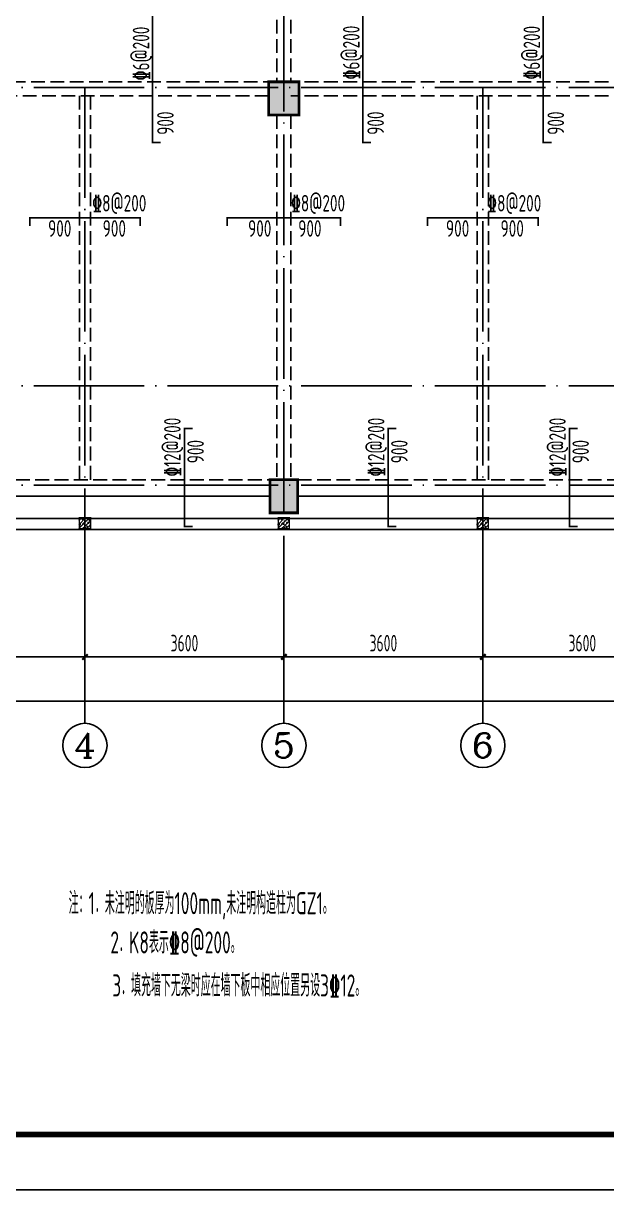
# Model space of a CAD drawing. Extents: x 127019 to 780419, y 327305 to 369305.
# Drawn here: x 617697 to 628253, y 327305 to 348413 of the extents above; entities that cross this region are included whole.
import ezdxf
from ezdxf.enums import TextEntityAlignment as Align

# ---------------------------------------------------------------- set-up
doc = ezdxf.new("R2010")
doc.units = 0
doc.header["$LTSCALE"] = 1000
doc.header["$MEASUREMENT"] = 0
for name, pattern in [('CONTINOUS', [0]), ('DASH', [0.35, 0.25, -0.1]), ('DOTE', [2.42, 2, -0.2, 0.02, -0.2])]:
    doc.linetypes.add(name, pattern=pattern)
doc.layers.get('0').update_dxf_attribs({"linetype": 'CONTINUOUS'})
doc.layers.get('Defpoints').update_dxf_attribs({"linetype": 'CONTINUOUS'})
for name, color, linetype in [('2106', 2, 'CONTINUOUS'), ('AXIS_TEXT', 7, 'CONTINUOUS'), ('COLU', 7, 'CONTINUOUS'), ('COLUMN', 7, 'CONTINUOUS'), ('DIM', 3, 'CONTINUOUS'), ('DOTE', 8, 'DOTE'), ('PUB_TEXT', 7, 'CONTINUOUS'), ('PUB_TITLE', 4, 'CONTINUOUS'), ('REIN', 1, 'CONTINUOUS'), ('STAIR', 2, 'CONTINUOUS'), ('板钢筋标', 7, 'CONTINUOUS'), ('构造柱', 7, 'CONTINUOUS'), ('构造柱填充', 7, 'CONTINUOUS'), ('柱涂实', 54, 'CONTINUOUS'), ('梁', 4, 'CONTINUOUS'), ('梁虚线', 4, 'DASH')]:
    doc.layers.add(name, color=color, linetype=linetype)
doc.styles.add('COMPLEX', font='COMPLEX.shx')
doc.styles.add('TSSD_Dimension', font='gbxwxt.shx', dxfattribs={"width": 0.7, "bigfont": 'gbhzfs.shx'})
doc.styles.add('TSSD_Rein', font='tssdeng.shx', dxfattribs={"width": 0.6, "bigfont": 'gbhzfs.shx'})
doc.dimstyles.new('TSSD_100_100', dxfattribs={"dimtxt": 300, "dimasz": 100, "dimexe": 100, "dimexo": 250, "dimgap": 100, "dimtad": 1, "dimdec": 0, "dimzin": 0, "dimdsep": 46, "dimtxsty": 'TSSD_Dimension', "dimblk": 'ARCHTICK', "dimcen": 0, "dimdle": 100, "dimclrt": 7, "dimadec": 0, "dimazin": 0, "dimtfac": 1, "dimtdec": 0, "dimtix": 1, "dimtmove": 2, "dimatfit": 3, "dimfxl": 0, "dimtolj": 1, "dimtzin": 0, "dimarcsym": 0})

# ---------------------------------------------------------------- blocks, each defined once
blk = doc.blocks.new('_ArchTick')
at = {"color": 0, "linetype": 'ByBlock', "const_width": 0.4}
blk.add_lwpolyline([(-0.5, -0.5), (0.5, 0.5)], dxfattribs=at)
blk = doc.blocks.new('*D117')
at = {"layer": 'Defpoints', "color": 0, "transparency": 16777216}
for p in [(626013, 338371), (629613, 338371), (626013, 336946)]:
    blk.add_point(p, dxfattribs=at)
at = {"layer": 'DIM', "color": 0, "lineweight": -2, "transparency": 16777216}
for p, q in [((626013, 338121), (626013, 336846)), ((629613, 338121), (629613, 336846)), ((629713, 336946), (625913, 336946))]:
    blk.add_line(p, q, dxfattribs=at)
at = {"layer": 'DIM', "color": 0, "lineweight": -2, "transparency": 16777216, "xscale": 100, "yscale": 100, "zscale": 100, "rotation": 180}
blk.add_blockref('_ArchTick', (626013, 336946), dxfattribs=at)
at = {"layer": 'DIM', "color": 0, "lineweight": -2, "transparency": 16777216, "xscale": 100, "yscale": 100, "zscale": 100}
blk.add_blockref('_ArchTick', (629613, 336946), dxfattribs=at)
at = {"layer": 'DIM', "color": 7, "transparency": 16777216, "insert": (627813, 337196), "char_height": 300, "attachment_point": 5, "style": 'TSSD_Dimension'}
blk.add_mtext('\\A1;3600', dxfattribs=at)
blk = doc.blocks.new('*D116')
at = {"layer": 'Defpoints', "color": 0, "transparency": 16777216}
for p in [(622413, 338371), (626013, 338371), (622413, 336946)]:
    blk.add_point(p, dxfattribs=at)
at = {"layer": 'DIM', "color": 0, "lineweight": -2, "transparency": 16777216}
for p, q in [((622413, 338121), (622413, 336846)), ((626013, 338121), (626013, 336846)), ((626113, 336946), (622313, 336946))]:
    blk.add_line(p, q, dxfattribs=at)
at = {"layer": 'DIM', "color": 0, "lineweight": -2, "transparency": 16777216, "xscale": 100, "yscale": 100, "zscale": 100, "rotation": 180}
blk.add_blockref('_ArchTick', (622413, 336946), dxfattribs=at)
at = {"layer": 'DIM', "color": 0, "lineweight": -2, "transparency": 16777216, "xscale": 100, "yscale": 100, "zscale": 100}
blk.add_blockref('_ArchTick', (626013, 336946), dxfattribs=at)
at = {"layer": 'DIM', "color": 7, "transparency": 16777216, "insert": (624213, 337196), "char_height": 300, "attachment_point": 5, "style": 'TSSD_Dimension'}
blk.add_mtext('\\A1;3600', dxfattribs=at)
blk = doc.blocks.new('*D115')
at = {"layer": 'Defpoints', "color": 0, "transparency": 16777216}
for p in [(618813, 338371), (622413, 338371), (618813, 336946)]:
    blk.add_point(p, dxfattribs=at)
at = {"layer": 'DIM', "color": 0, "lineweight": -2, "transparency": 16777216}
for p, q in [((618813, 338121), (618813, 336846)), ((622413, 338121), (622413, 336846)), ((622513, 336946), (618713, 336946))]:
    blk.add_line(p, q, dxfattribs=at)
at = {"layer": 'DIM', "color": 0, "lineweight": -2, "transparency": 16777216, "xscale": 100, "yscale": 100, "zscale": 100, "rotation": 180}
blk.add_blockref('_ArchTick', (618813, 336946), dxfattribs=at)
at = {"layer": 'DIM', "color": 0, "lineweight": -2, "transparency": 16777216, "xscale": 100, "yscale": 100, "zscale": 100}
blk.add_blockref('_ArchTick', (622413, 336946), dxfattribs=at)
at = {"layer": 'DIM', "color": 7, "transparency": 16777216, "insert": (620613, 337196), "char_height": 300, "attachment_point": 5, "style": 'TSSD_Dimension'}
blk.add_mtext('\\A1;3600', dxfattribs=at)
blk = doc.blocks.new('*D114')
at = {"layer": 'Defpoints', "color": 0, "transparency": 16777216}
for p in [(615213, 338371), (618813, 338371), (615213, 336946)]:
    blk.add_point(p, dxfattribs=at)
at = {"layer": 'DIM', "color": 0, "lineweight": -2, "transparency": 16777216}
for p, q in [((615213, 338121), (615213, 336846)), ((618813, 338121), (618813, 336846)), ((618913, 336946), (615113, 336946))]:
    blk.add_line(p, q, dxfattribs=at)
at = {"layer": 'DIM', "color": 0, "lineweight": -2, "transparency": 16777216, "xscale": 100, "yscale": 100, "zscale": 100, "rotation": 180}
blk.add_blockref('_ArchTick', (615213, 336946), dxfattribs=at)
at = {"layer": 'DIM', "color": 0, "lineweight": -2, "transparency": 16777216, "xscale": 100, "yscale": 100, "zscale": 100}
blk.add_blockref('_ArchTick', (618813, 336946), dxfattribs=at)
at = {"layer": 'DIM', "color": 7, "transparency": 16777216, "insert": (617013, 337196), "char_height": 300, "attachment_point": 5, "style": 'TSSD_Dimension'}
blk.add_mtext('\\A1;3600', dxfattribs=at)
blk = doc.blocks.new('*D111')
at = {"layer": 'Defpoints', "color": 0, "transparency": 16777216}
for p in [(608013, 338371), (654813, 338371), (608013, 336146)]:
    blk.add_point(p, dxfattribs=at)
at = {"layer": 'DIM', "color": 0, "lineweight": -2, "transparency": 16777216}
for p, q in [((608013, 338121), (608013, 336046)), ((654813, 338121), (654813, 336046)), ((654913, 336146), (607913, 336146))]:
    blk.add_line(p, q, dxfattribs=at)
at = {"layer": 'DIM', "color": 0, "lineweight": -2, "transparency": 16777216, "xscale": 100, "yscale": 100, "zscale": 100, "rotation": 180.0000000000003}
blk.add_blockref('_ArchTick', (608013, 336146), dxfattribs=at)
at = {"layer": 'DIM', "color": 0, "lineweight": -2, "transparency": 16777216, "xscale": 100, "yscale": 100, "zscale": 100}
blk.add_blockref('_ArchTick', (654813, 336146), dxfattribs=at)
at = {"layer": 'DIM', "color": 7, "transparency": 16777216, "insert": (631413, 336396), "char_height": 300, "attachment_point": 5, "style": 'TSSD_Dimension'}
blk.add_mtext('\\A1;46800', dxfattribs=at)
blk = doc.blocks.new('_axiso')
blk.add_circle((0, 0), 0.5)
at = {"layer": 'AXIS_TEXT', "style": 'COMPLEX', "width": 1.041667}
blk.add_attdef('A', text='', height=0.56, dxfattribs=at).set_placement((-0.25, -0.28), (0.25, -0.28), align=Align.FIT)
blk = doc.blocks.new('A$C5E704440')
at = {"layer": '2106', "color": 8}
for points in [[(14675, -9500), (14125, -9500), (14675, -10100), (14125, -10100)], [(14650, -16700), (14150, -16700), (14650, -17300), (14150, -17300)]]:
    blk.add_solid(points, dxfattribs=at)
at = {"layer": 'COLUMN'}
for points in [[(14125, -10100), (14675, -10100), (14675, -9500), (14125, -9500)], [(14650, -17300), (14150, -17300), (14150, -16700), (14650, -16700)]]:
    blk.add_lwpolyline(points, close=True, dxfattribs=at)

msp = doc.modelspace()

# ---------------------------------------------------------------- hatches: boundary and pattern name
at = {"layer": '构造柱填充'}
h = msp.add_hatch(dxfattribs=at)
h.set_pattern_fill('AN31C', color=256, scale=250, style=0)
h.set_pattern_definition([(45, (680644.944, 301086.18), (-35.35534, 35.35534), []), (50, (680644.94, 301086.18), (179.31505, -15.68803), [18.75, -206.25]), (355, (680644.94, 301086.18), (-34.68783, 188.04803), [15, -165]), (100.4514, (680659.89, 301084.87), (144.62735, 172.3599), [15.93505, -175.28553]), (46.1842, (680644.94, 301136.18), (266.81026, -41.37975), [28.125, -309.375]), (96.6356, (680667.18, 301132.73), (233.6657, 243.5295), [23.9026, -262.9282]), (351.1842, (680644.94, 301136.18), (233.6655, 243.5297), [22.5, -247.5]), (21, (680669.94, 301123.68), (149.22676, -100.65472), [18.75, -206.25]), (326, (680669.94, 301123.68), (60.82883, 181.2875), [15, -165]), (71.4514, (680682.38, 301115.29), (210.05566, 80.63262), [15.93505, -175.28553]), (37.5, (680644.944, 301086.18), (3.039964, 83.223463), [0, -163, 0, -167.5, 0, -165.625]), (7.5, (680644.94, 301086.18), (65.76738, 98.60293), [0, -95.5, 0, -159.25, 0, -63.125]), (327.5, (680589.194, 301086.18), (133.45561, -5.63872), [0, -62.5, 0, -195, 0, -258.75]), (317.5, (680564.2, 301086.18), (145.79654, 25.02625), [0, -81.25, 0, -129.5, 0, -183.75])])
h.paths.add_polyline_path([(618901, 339467.1), (618701, 339467.1), (618701, 339267.1), (618901, 339267.1)])
h = msp.add_hatch(dxfattribs=at)
h.set_pattern_fill('AN31C', color=256, scale=250, style=0)
h.set_pattern_definition([(45, (684244.944, 301086.18), (-35.35534, 35.35534), []), (50, (684244.94, 301086.18), (179.31505, -15.68803), [18.75, -206.25]), (355, (684244.94, 301086.18), (-34.68783, 188.04803), [15, -165]), (100.4514, (684259.89, 301084.87), (144.62735, 172.3599), [15.93505, -175.28553]), (46.1842, (684244.94, 301136.18), (266.81026, -41.37975), [28.125, -309.375]), (96.6356, (684267.18, 301132.73), (233.6657, 243.5295), [23.9026, -262.9282]), (351.1842, (684244.94, 301136.18), (233.6655, 243.5297), [22.5, -247.5]), (21, (684269.94, 301123.68), (149.22676, -100.65472), [18.75, -206.25]), (326, (684269.94, 301123.68), (60.82883, 181.2875), [15, -165]), (71.4514, (684282.38, 301115.29), (210.05566, 80.63262), [15.93505, -175.28553]), (37.5, (684244.944, 301086.18), (3.039964, 83.223463), [0, -163, 0, -167.5, 0, -165.625]), (7.5, (684244.94, 301086.18), (65.76738, 98.60293), [0, -95.5, 0, -159.25, 0, -63.125]), (327.5, (684189.194, 301086.18), (133.45561, -5.63872), [0, -62.5, 0, -195, 0, -258.75]), (317.5, (684164.2, 301086.18), (145.79654, 25.02625), [0, -81.25, 0, -129.5, 0, -183.75])])
h.paths.add_polyline_path([(622501, 339467.1), (622301, 339467.1), (622301, 339267.1), (622501, 339267.1)])
h = msp.add_hatch(dxfattribs=at)
h.set_pattern_fill('AN31C', color=256, scale=250, style=0)
h.set_pattern_definition([(45, (687844.944, 301086.18), (-35.35534, 35.35534), []), (50, (687844.94, 301086.18), (179.31505, -15.68803), [18.75, -206.25]), (355, (687844.94, 301086.18), (-34.68783, 188.04803), [15, -165]), (100.4514, (687859.89, 301084.87), (144.62735, 172.3599), [15.93505, -175.28553]), (46.1842, (687844.94, 301136.18), (266.81026, -41.37975), [28.125, -309.375]), (96.6356, (687867.18, 301132.73), (233.6657, 243.5295), [23.9026, -262.9282]), (351.1842, (687844.94, 301136.18), (233.6655, 243.5297), [22.5, -247.5]), (21, (687869.94, 301123.68), (149.22676, -100.65472), [18.75, -206.25]), (326, (687869.94, 301123.68), (60.82883, 181.2875), [15, -165]), (71.4514, (687882.38, 301115.29), (210.05566, 80.63262), [15.93505, -175.28553]), (37.5, (687844.944, 301086.18), (3.039964, 83.223463), [0, -163, 0, -167.5, 0, -165.625]), (7.5, (687844.94, 301086.18), (65.76738, 98.60293), [0, -95.5, 0, -159.25, 0, -63.125]), (327.5, (687789.194, 301086.18), (133.45561, -5.63872), [0, -62.5, 0, -195, 0, -258.75]), (317.5, (687764.2, 301086.18), (145.79654, 25.02625), [0, -81.25, 0, -129.5, 0, -183.75])])
h.paths.add_polyline_path([(626101, 339467.1), (625901, 339467.1), (625901, 339267.1), (626101, 339267.1)])

# ---------------------------------------------------------------- linework, layer by layer
at = {"layer": 'COLU', "const_width": 50}
for points in [[(622137.6, 347353.6), (622687.6, 347353.6), (622687.6, 346753.6), (622137.6, 346753.6)], [(622162.3, 340153.6), (622662.3, 340153.6), (622662.3, 339553.6), (622162.3, 339553.6)]]:
    msp.add_lwpolyline(points, close=True, dxfattribs=at)
at = {"layer": 'DIM'}
for p, q in [((618812.6, 335745.6), (618812.6, 338070.6)), ((622412.6, 335745.6), (622412.6, 338070.6)), ((626012.6, 335745.6), (626012.6, 338070.6))]:
    msp.add_line(p, q, dxfattribs=at)
at = {"layer": 'DOTE'}
for p, q in [((622412.6, 358500.1), (622412.6, 338120.6)), ((656186.1, 347253.6), (607158.7, 347253.6)), ((618812.6, 347253.6), (618812.6, 338120.6)), ((626012.6, 347253.6), (626012.6, 338120.6)), ((656186.1, 341853.6), (607158.7, 341853.6)), ((656186.1, 340053.6), (607158.7, 340053.6))]:
    msp.add_line(p, q, dxfattribs=at)
at = {"layer": 'PUB_TITLE'}
msp.add_lwpolyline([(602219.2, 327305.3), (661619.2, 327305.3), (661619.2, 369305.3), (602219.2, 369305.3)], close=True, dxfattribs=at)
at = {"layer": 'PUB_TITLE', "const_width": 100}
msp.add_lwpolyline([(603219.2, 328305.3), (660619.2, 328305.3), (660619.2, 368305.3), (603219.2, 368305.3)], close=True, dxfattribs=at)
at = {"layer": 'REIN', "linetype": 'CONTINOUS', "const_width": 30}
for points in [[(620185.6, 350654.6), (620035.6, 350654.6), (620035.6, 346258), (620185.6, 346258)], [(623990, 350651.2), (623840, 350651.2), (623840, 346254.6), (623990, 346254.6)], [(627256.4, 350651.2), (627106.4, 350651.2), (627106.4, 346254.6), (627256.4, 346254.6)], [(620761.7, 341079.6), (620611.7, 341079.6), (620611.7, 339305.7), (620761.7, 339305.7)], [(624449.1, 341079.6), (624299.1, 341079.6), (624299.1, 339305.7), (624449.1, 339305.7)], [(627730.4, 341079.6), (627580.4, 341079.6), (627580.4, 339305.7), (627730.4, 339305.7)]]:
    msp.add_lwpolyline(points, dxfattribs=at)
at = {"layer": 'REIN', "const_width": 30}
for points in [[(619813.5, 344744.3), (619813.5, 344894.3), (617813.5, 344894.3), (617813.5, 344744.3)], [(623438.5, 344744.3), (623438.5, 344894.3), (621388.5, 344894.3), (621388.5, 344744.3)], [(627013.5, 344744.3), (627013.5, 344894.3), (625013.5, 344894.3), (625013.5, 344744.3)]]:
    msp.add_lwpolyline(points, dxfattribs=at)
at = {"layer": 'STAIR', "linetype": 'Continuous'}
for p, q in [((607862.6, 339454.6), (654962.6, 339454.6)), ((607662.6, 339254.6), (655162.6, 339254.6))]:
    msp.add_line(p, q, dxfattribs=at)
at = {"layer": '构造柱', "const_width": 25}
for points in [[(618713, 339267.1), (618913, 339267.1), (618913, 339467.1), (618713, 339467.1)], [(622313, 339267.1), (622513, 339267.1), (622513, 339467.1), (622313, 339467.1)], [(625913, 339267.1), (626113, 339267.1), (626113, 339467.1), (625913, 339467.1)]]:
    msp.add_lwpolyline(points, close=True, dxfattribs=at)
at = {"layer": '梁'}
for p, q in [((622162.3, 339853.6), (615462.3, 339853.6)), ((622162.3, 339853.6), (615462.3, 339853.6)), ((629362.3, 339853.6), (622662.3, 339853.6)), ((629362.3, 339853.6), (622662.3, 339853.6))]:
    msp.add_line(p, q, dxfattribs=at)
at = {"layer": '梁虚线'}
for p, q in [((622287.6, 349528.6), (622287.6, 347378.6)), ((622537.6, 349528.6), (622537.6, 347378.6)), ((622287.6, 347353.6), (615462.3, 347353.6)), ((629337.6, 347353.6), (622537.6, 347353.6)), ((622137.6, 347103.6), (615462.3, 347103.6)), ((618712.6, 347103.6), (618712.6, 341453.6)), ((618912.6, 347103.6), (618912.6, 341453.6)), ((629337.6, 347103.6), (622537.6, 347103.6)), ((625912.6, 347103.6), (625912.6, 341453.6)), ((626112.6, 347103.6), (626112.6, 341453.6)), ((622287.6, 346753.6), (622287.6, 340153.6)), ((622537.6, 346753.6), (622537.6, 340153.6)), ((618712.6, 341453.6), (618712.6, 340153.6)), ((618912.6, 341453.6), (618912.6, 340153.6)), ((625912.6, 341453.6), (625912.6, 340153.6)), ((626112.6, 341453.6), (626112.6, 340153.6)), ((615462.3, 340153.6), (622162.3, 340153.6)), ((622662.3, 340153.6), (629362.3, 340153.6))]:
    msp.add_line(p, q, dxfattribs=at)

# ---------------------------------------------------------------- block references
at = {"layer": 'DIM'}
ref = msp.add_blockref('_axiso', (618812.6, 335345.6), dxfattribs=dict(at, xscale=800, yscale=800, zscale=800))
ref.add_attrib('A', '4', dxfattribs={"layer": 'AXIS_TEXT', "height": 448, "style": 'COMPLEX', "width": 1.171875}).set_placement((618612.6, 335121.6), (619012.6, 335121.6), align=Align.FIT)
ref = msp.add_blockref('_axiso', (622412.6, 335345.6), dxfattribs=dict(at, xscale=800, yscale=800, zscale=800))
ref.add_attrib('A', '5', dxfattribs={"layer": 'AXIS_TEXT', "height": 448, "style": 'COMPLEX', "width": 1.339286}).set_placement((622212.6, 335121.6), (622612.6, 335121.6), align=Align.FIT)
ref = msp.add_blockref('_axiso', (626012.6, 335345.6), dxfattribs=dict(at, xscale=800, yscale=800, zscale=800))
ref.add_attrib('A', '6', dxfattribs={"layer": 'AXIS_TEXT', "height": 448, "style": 'COMPLEX', "width": 1.339286}).set_placement((625812.6, 335121.6), (626212.6, 335121.6), align=Align.FIT)
at = {"layer": '柱涂实', "color": 7, "linetype": 'CONTINOUS'}
msp.add_blockref('A$C5E704440', (608012.6, 356854.6), dxfattribs=at)

# ---------------------------------------------------------------- texts
at = {"layer": 'PUB_TEXT', "style": 'TSSD_Rein', "width": 0.6}
for s, p in [('注：1．未注明的板厚为100mm,未注明构造柱为GZ1。', (618517.9, 332289.1)), ('    2．K8表示%%1328@200。', (618689.8, 331579.6)), ('   3．填充墙下无梁时应在墙下板中相应位置另设3%%13212。', (618869.3, 330801.1))]:
    msp.add_text(s, height=400, dxfattribs=at).set_placement(p)
at = {"layer": '板钢筋标', "style": 'TSSD_Rein', "width": 0.7}
for s, p in [('%%1326@200 ', (619977.7, 347379.2)), ('%%1326@200 ', (623782.1, 347396.5)), ('%%1326@200', (627048.4, 347393.1)), ('900', (620418.5, 346395.8)), ('900', (624222.9, 346395.8)), ('900', (627482.7, 346395.8)), ('%%13212@200 ', (620544.4, 340209.5)), ('%%13212@200', (624231.7, 340209.5)), ('%%13212@200', (627513, 340209.5)), ('900', (620964.5, 340451.5)), ('900', (624651.8, 340451.5)), ('900', (627933.1, 340451.5))]:
    msp.add_text(s, height=300, rotation=90, dxfattribs=at).set_placement(p)
for s, p in [('%%1328@200 ', (618944, 345007.6)), ('%%1328@200', (622539.8, 345007.6)), ('%%1328@200', (626090, 345007.6)), ('900', (618145.2, 344551.2)), ('900', (619132.8, 344551.2)), ('900', (621764.2, 344551.2)), ('900', (622671.6, 344551.2)), ('900', (625345.2, 344551.2)), ('900', (626332.8, 344551.2))]:
    msp.add_text(s, height=300, dxfattribs=at).set_placement(p)

# ---------------------------------------------------------------- dimensions: what is measured, and where the dimension line sits
at = {"layer": 'DIM'}
dim = msp.add_aligned_dim(p1=(654812.6, 338370.6), p2=(608012.6, 338370.6), distance=2225, dimstyle='TSSD_100_100', dxfattribs=at)
dim.commit()
dim.dimension.update_dxf_attribs({"geometry": '*D111', "text_midpoint": (631412.6, 336395.6)})
for base, p1, p2, picture, middle in [((615212.6, 336945.6), (618812.6, 338370.6), (615212.6, 338370.6), '*D114', (617012.6, 337195.6)), ((618812.6, 336945.6), (622412.6, 338370.6), (618812.6, 338370.6), '*D115', (620612.6, 337195.6)), ((622412.6, 336945.6), (626012.6, 338370.6), (622412.6, 338370.6), '*D116', (624212.6, 337195.6)), ((626012.6, 336945.6), (629612.6, 338370.6), (626012.6, 338370.6), '*D117', (627812.6, 337195.6))]:
    dim = msp.add_linear_dim(base=base, p1=p1, p2=p2, dimstyle='TSSD_100_100', dxfattribs=at)
    dim.commit()
    dim.dimension.update_dxf_attribs({"geometry": picture, "text_midpoint": middle})

doc.saveas('drawing.dxf')
